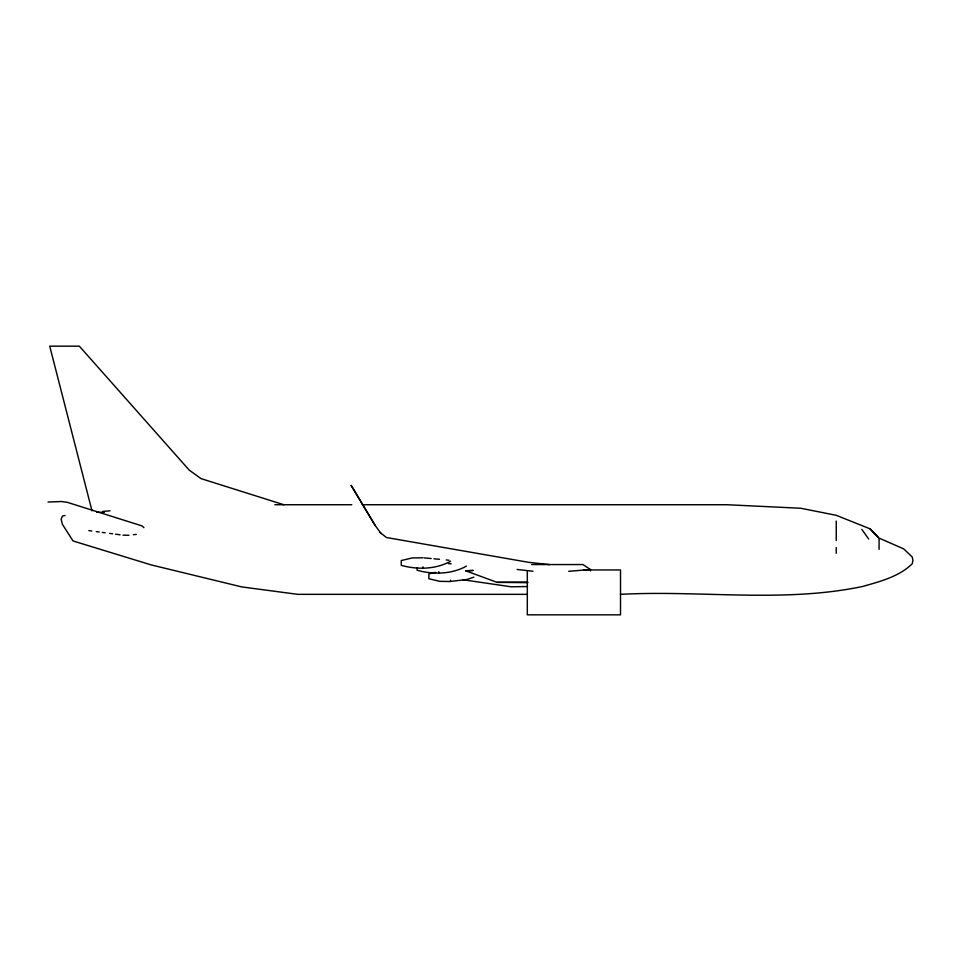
<?xml version="1.0" encoding="UTF-8"?>
<svg xmlns="http://www.w3.org/2000/svg" width="961" height="961" viewBox="0 0 961 961"><rect width="100%" height="100%" fill="white"/><g stroke="black" fill="none" stroke-linecap="round" stroke-linejoin="round"><path stroke-width="1.44" d="M450.601 561.188C435.97 569.477 417.23 569.789 401.266 565.344L401.266 560.539L412.101 557.957L422.936 557.776M466.433 566.089C451.802 574.378 433.051 574.69 417.098 570.245L417.098 567.843M473.869 577.153L467.094 579.435L450.565 581.453M435.669 572.336L428.894 573.957L428.894 578.75L439.73 581.333L450.565 581.525L450.565 580.228M65.084 515.504L62.429 516.045L61.12 519.324L62.429 524.382L73.024 540.947L151.153 564.9L241.836 586.931L297.766 594.342L527.385 594.342M128.954 535.241L123.032 535.181M133.375 534.724L136.318 534.376M102.659 511.432L109.998 510.82M568.72 571.314L590.438 569.513L590.438 570.894M527.781 582.678L497.029 582.354L465.689 570.798L473.052 570.353M48.05 502.038L61.576 501.522L67.15 502.279L142.036 525.907L143.91 527.637M465.689 570.798L473.052 570.594M527.481 586.522L511.216 586.799L463.07 579.771M497.029 582.354L527.781 582.018M274.834 504.729L351.786 504.729M362.297 504.729L726.996 504.729L800.789 508.261L836.25 515.312L870.222 528.886L879.075 538.1L903.724 548.911L912.205 556.948L912.95 560.455L912.205 563.783C899.015 576.72 880.096 581.441 862.786 586.45C783.143 603.184 700.989 590.054 620.434 594.342M96.869 512.285L104.365 512.285M531.697 564.551L582.907 564.551L590.438 569.513M583.531 569.945L620.518 569.945L620.518 614.836L527.313 614.836L527.313 570.606M424.318 557.897L431.201 558.533M433.964 558.797L439.465 559.302M448.415 563.566L451.165 563.819M549.536 564.587L528.826 562.353L386.454 537.523L379.955 532.406M446.24 559.939L448.967 560.239M517.114 569.453L532.947 571.242M88.82 530.604L91.8 531.001M96.256 531.601L99.235 531.998M102.214 532.394L105.181 532.802M109.65 533.391L112.617 533.787M115.596 534.196L120.053 534.784M283.831 504.729L201.065 478.626L189.245 470.145L79.331 346.164L49.72 346.164L92.004 510.868M869.981 528.91L878.318 537.559M375.15 525.463L351.209 485.485L375.15 525.463L381.169 533.643M861.789 529.367L868.66 539.001M879.075 539.097L879.075 549.38M836.25 521.066L836.25 540.526M836.25 547.59L836.25 553.248M438.769 571.723L438.769 573.008M422.936 566.822L422.936 568.119"/></g></svg>
